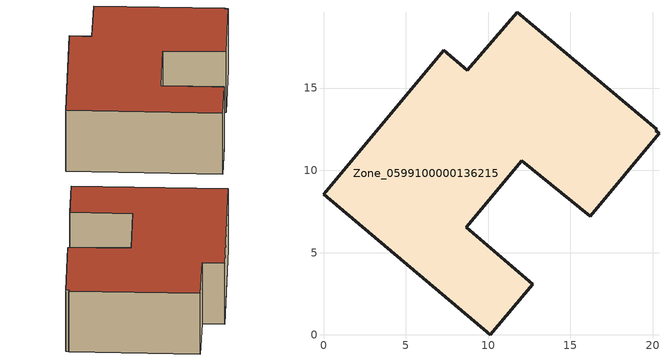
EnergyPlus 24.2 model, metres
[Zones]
Zone_0599100000136215
 floor ground (C_G): 7.3,17.3 8.73,16.09 11.76,19.62 20.25,12.51 20.18,12.42 20.39,12.24 16.2,7.2 12.04,10.58 8.68,6.53 12.71,3.09 10.14,0 0,8.55 z0
 wall outside (C_F): 20.25,12.51 11.76,19.62 8.73,16.09 7.3,17.3 0,8.55 10.14,0 12.71,3.09 8.68,6.53 12.04,10.58 16.2,7.2 20.39,12.24 20.18,12.42 20.25,12.51 z0:6.15
 roof outside (C_R): 20.18,12.42 20.25,12.51 11.76,19.62 8.73,16.09 7.3,17.3 0,8.55 10.14,0 12.71,3.09 8.68,6.53 12.04,10.58 16.2,7.2 20.39,12.24 z6.15
[BUILDING]
Pand.0599100000136215: North Axis=0; Terrain=City; Loads Convergence Tolerance Value=0.04; Temperature Convergence Tolerance Value=0.4; Solar Distribution=FullExterior; Maximum Number of Warmup Days=25; Minimum Number of Warmup Days=1
[Site:Location]
Rotterdam.The.Hague.AP_ZH_NLD Design_Conditions: Latitude=51.96; Longitude=4.45; Time Zone=1; Elevation=-4.5
[SITE:GROUNDTEMPERATURE:BUILDINGSURFACE]
18, 18, 18, 18, 18, 18, 18, 18, 18, 18, 18, 18
[MATERIAL] Thermal Absorptance=0.9; Solar Absorptance=0.7; Visible Absorptance=0.7
Name | Roughness | Thickness | Conductivity | Density | Specific Heat
G.D.1975-1991 | MediumSmooth | 0.15 | 0.288461 | 540 | 1210
F.D.1975-1991 | Rough | 0.3 | 0.230769 | 1920 | 840
R.D.1975-1991 | MediumRough | 0.2 | 0.153846 | 1500 | 1000
[CONSTRUCTION]
C_G: G.D.1975-1991
C_F: F.D.1975-1991
C_R: R.D.1975-1991
[ZONE]
Zone_0599100000136215: Type=1; Multiplier=1; Ceiling Height=Autocalculate; Volume=Autocalculate; Floor Area=autocalculate; Part of Total Floor Area=Yes
[ZONEINFILTRATION:DESIGNFLOWRATE]
Infil_Zone_0599100000136215: Zone or ZoneList or Space or SpaceList=Zone_0599100000136215; Schedule=AlwaysOn; Design Flow Rate Calculation Method=Flow/Area; Flow Rate per Floor Area=0.0042; Constant Term Coefficient=1; Temperature Term Coefficient=0; Velocity Term Coefficient=0; Velocity Squared Term Coefficient=0
[HVACTEMPLATE:ZONE:IDEALLOADSAIRSYSTEM]
Zone_0599100000136215: Maximum Heating Supply Air Temperature=50; Minimum Cooling Supply Air Temperature=13; Maximum Heating Supply Air Humidity Ratio=0.0156; Minimum Cooling Supply Air Humidity Ratio=0.0077; Heating Limit=NoLimit; Cooling Limit=NoLimit; Dehumidification Control Type=ConstantSensibleHeatRatio; Cooling Sensible Heat Ratio=0.7; Dehumidification Setpoint=60; Humidification Control Type=None; Humidification Setpoint=30; Outdoor Air Method=None; Outdoor Air Flow Rate per Person=0.00944; Outdoor Air Flow Rate per Zone Floor Area=0; Outdoor Air Flow Rate per Zone=0; Demand Controlled Ventilation Type=None; Outdoor Air Economizer Type=NoEconomizer; Heat Recovery Type=None; Sensible Heat Recovery Effectiveness=0.7; Latent Heat Recovery Effectiveness=0.65
[ZONECONTROL:THERMOSTAT]
ThermostatControl_Zone_0599100000136215: Zone or ZoneList=Zone_0599100000136215; Control Type Schedule=DualSetpointControlType; Control 1=Thermostat_Zone_0599100000136215; Temperature Difference Between Cutout And Setpoint=0
[THERMOSTATSETPOINT:DUALSETPOINT]
Thermostat_Zone_0599100000136215: Heating Setpoint Temperature Schedule=HeatingSetpoint_Zone_0599100000136215; Cooling Setpoint Temperature Schedule=CoolingSetpoint_Zone_0599100000136215
[SCHEDULE:COMPACT]
HeatingSetpoint_Zone_0599100000136215: Through: 12/31, For: AllDays, Until: 24:00, 21
CoolingSetpoint_Zone_0599100000136215: Through: 12/31, For: AllDays, Until: 24:00, 24
DualSetpointControlType: Through: 12/31, For: AllDays, Until: 24:00, 4
AlwaysOn: Through: 12/31, For: AllDays, Until: 24:00, 1
